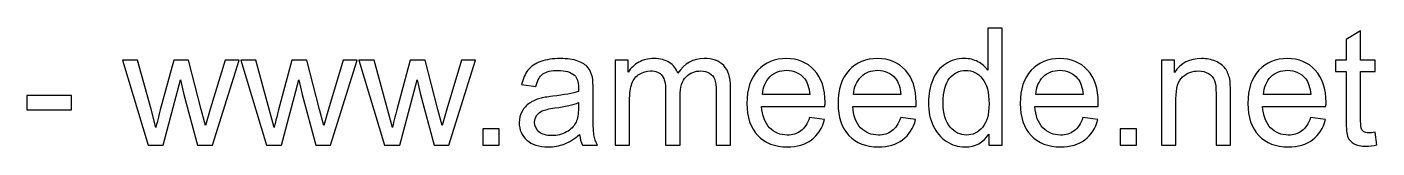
# Model space of a CAD drawing. Header units: millimetres. Extents: x -310 to 676, y -419 to 250.
# Drawn here: x 482.8 to 676.2, y -419.5 to -402.4 of the extents above; entities that cross this region are included whole.
import ezdxf

# ---------------------------------------------------------------- set-up
doc = ezdxf.new("R2010")
doc.units = ezdxf.units.MM
doc.header["$MEASUREMENT"] = 0
doc.layers.add('Layer 1', color=7, linetype='Continuous')

msp = doc.modelspace()

# ---------------------------------------------------------------- linework, layer by layer
at = {"layer": 'Layer 1', "color": 250}
for points, knots in [([(620.5894, -419.2338), (620.5894, -419.2338), (620.5894, -417.6893), (620.5894, -417.6893), (620.5894, -417.6893), (619.8192, -418.8897), (618.6853, -419.4919), (617.1877, -419.4919), (617.1877, -419.4919), (616.218, -419.4919), (615.3265, -419.226), (614.5172, -418.6903), (614.5172, -418.6903), (613.7039, -418.1585), (613.0744, -417.4117), (612.6247, -416.4577), (612.6247, -416.4577), (612.179, -415.4997), (611.9561, -414.401), (611.9561, -413.1576), (611.9561, -413.1576), (611.9561, -411.9455), (612.1594, -410.8468), (612.5621, -409.8575), (612.5621, -409.8575), (612.9688, -408.8722), (613.5748, -408.1137), (614.3842, -407.5897), (614.3842, -407.5897), (615.1897, -407.0619), (616.0968, -406.7999), (617.0939, -406.7999), (617.0939, -406.7999), (617.829, -406.7999), (618.4819, -406.9563), (619.0528, -407.2652), (619.0528, -407.2652), (619.6237, -407.5741), (620.089, -407.9807), (620.4487, -408.4773), (620.4487, -408.4773), (620.4487, -408.4773), (620.4487, -402.4363), (620.4487, -402.4363), (620.4487, -402.4363), (620.4487, -402.4363), (622.5132, -402.4363), (622.5132, -402.4363), (622.5132, -402.4363), (622.5132, -402.4363), (622.5132, -419.2338), (622.5132, -419.2338), (622.5132, -419.2338), (622.5132, -419.2338), (620.5894, -419.2338), (620.5894, -419.2338)], [0, 0, 0, 0, 0.06666667, 0.06666667, 0.06666667, 0.06666667, 0.13333333, 0.13333333, 0.13333333, 0.13333333, 0.2, 0.2, 0.2, 0.2, 0.26666667, 0.26666667, 0.26666667, 0.26666667, 0.33333333, 0.33333333, 0.33333333, 0.33333333, 0.4, 0.4, 0.4, 0.4, 0.46666667, 0.46666667, 0.46666667, 0.46666667, 0.53333333, 0.53333333, 0.53333333, 0.53333333, 0.6, 0.6, 0.6, 0.6, 0.66666667, 0.66666667, 0.66666667, 0.66666667, 0.73333333, 0.73333333, 0.73333333, 0.73333333, 0.8, 0.8, 0.8, 0.8, 0.86666667, 0.86666667, 0.86666667, 0.86666667, 1, 1, 1, 1]), ([(675.9204, -417.3922), (675.9204, -417.3922), (676.2019, -419.2142), (676.2019, -419.2142), (676.2019, -419.2142), (675.6232, -419.3355), (675.1032, -419.398), (674.6496, -419.398), (674.6496, -419.398), (673.9028, -419.398), (673.3241, -419.2807), (672.9096, -419.0422), (672.9096, -419.0422), (672.4991, -418.8037), (672.2097, -418.4948), (672.0416, -418.1077), (672.0416, -418.1077), (671.8735, -417.7206), (671.7914, -416.9073), (671.7914, -415.6678), (671.7914, -415.6678), (671.7914, -415.6678), (671.7914, -408.6532), (671.7914, -408.6532), (671.7914, -408.6532), (671.7914, -408.6532), (670.2665, -408.6532), (670.2665, -408.6532), (670.2665, -408.6532), (670.2665, -408.6532), (670.2665, -407.058), (670.2665, -407.058), (670.2665, -407.058), (670.2665, -407.058), (671.7914, -407.058), (671.7914, -407.058), (671.7914, -407.058), (671.7914, -407.058), (671.7914, -404.0472), (671.7914, -404.0472), (671.7914, -404.0472), (671.7914, -404.0472), (673.8559, -402.8078), (673.8559, -402.8078), (673.8559, -402.8078), (673.8559, -402.8078), (673.8559, -407.058), (673.8559, -407.058), (673.8559, -407.058), (673.8559, -407.058), (675.9204, -407.058), (675.9204, -407.058), (675.9204, -407.058), (675.9204, -407.058), (675.9204, -408.6532), (675.9204, -408.6532), (675.9204, -408.6532), (675.9204, -408.6532), (673.8559, -408.6532), (673.8559, -408.6532), (673.8559, -408.6532), (673.8559, -408.6532), (673.8559, -415.7852), (673.8559, -415.7852), (673.8559, -415.7852), (673.8559, -416.3756), (673.8911, -416.7548), (673.9654, -416.923), (673.9654, -416.923), (674.0357, -417.0911), (674.153, -417.224), (674.3173, -417.3257), (674.3173, -417.3257), (674.4815, -417.4235), (674.7161, -417.4743), (675.0211, -417.4743), (675.0211, -417.4743), (675.2478, -417.4743), (675.5489, -417.4469), (675.9204, -417.3922)], [0, 0, 0, 0, 0.04761905, 0.04761905, 0.04761905, 0.04761905, 0.0952381, 0.0952381, 0.0952381, 0.0952381, 0.14285714, 0.14285714, 0.14285714, 0.14285714, 0.19047619, 0.19047619, 0.19047619, 0.19047619, 0.23809524, 0.23809524, 0.23809524, 0.23809524, 0.28571429, 0.28571429, 0.28571429, 0.28571429, 0.33333333, 0.33333333, 0.33333333, 0.33333333, 0.38095238, 0.38095238, 0.38095238, 0.38095238, 0.42857143, 0.42857143, 0.42857143, 0.42857143, 0.47619048, 0.47619048, 0.47619048, 0.47619048, 0.52380952, 0.52380952, 0.52380952, 0.52380952, 0.57142857, 0.57142857, 0.57142857, 0.57142857, 0.61904762, 0.61904762, 0.61904762, 0.61904762, 0.66666667, 0.66666667, 0.66666667, 0.66666667, 0.71428571, 0.71428571, 0.71428571, 0.71428571, 0.76190476, 0.76190476, 0.76190476, 0.76190476, 0.80952381, 0.80952381, 0.80952381, 0.80952381, 0.85714286, 0.85714286, 0.85714286, 0.85714286, 0.9047619, 0.9047619, 0.9047619, 0.9047619, 1, 1, 1, 1]), ([(500.1838, -419.2338), (500.1838, -419.2338), (496.5045, -407.058), (496.5045, -407.058), (496.5045, -407.058), (496.5045, -407.058), (498.6628, -407.058), (498.6628, -407.058), (498.6628, -407.058), (498.6628, -407.058), (500.6061, -414.0843), (500.6061, -414.0843), (500.6061, -414.0843), (500.6061, -414.0843), (501.2942, -416.7001), (501.2942, -416.7001), (501.2942, -416.7001), (501.3216, -416.5711), (501.5328, -415.7343), (501.9238, -414.1899), (501.9238, -414.1899), (501.9238, -414.1899), (503.8514, -407.058), (503.8514, -407.058), (503.8514, -407.058), (503.8514, -407.058), (505.9667, -407.058), (505.9667, -407.058), (505.9667, -407.058), (505.9667, -407.058), (507.8005, -414.1273), (507.8005, -414.1273), (507.8005, -414.1273), (507.8005, -414.1273), (508.3988, -416.4459), (508.3988, -416.4459), (508.3988, -416.4459), (508.3988, -416.4459), (509.0987, -414.096), (509.0987, -414.096), (509.0987, -414.096), (509.0987, -414.096), (511.2023, -407.058), (511.2023, -407.058), (511.2023, -407.058), (511.2023, -407.058), (513.2081, -407.058), (513.2081, -407.058), (513.2081, -407.058), (513.2081, -407.058), (509.388, -419.2338), (509.388, -419.2338), (509.388, -419.2338), (509.388, -419.2338), (507.2531, -419.2338), (507.2531, -419.2338), (507.2531, -419.2338), (507.2531, -419.2338), (505.3216, -411.9494), (505.3216, -411.9494), (505.3216, -411.9494), (505.3216, -411.9494), (504.8328, -409.8654), (504.8328, -409.8654), (504.8328, -409.8654), (504.8328, -409.8654), (502.3695, -419.2338), (502.3695, -419.2338), (502.3695, -419.2338), (502.3695, -419.2338), (500.1838, -419.2338), (500.1838, -419.2338)], [0, 0, 0, 0, 0.05263158, 0.05263158, 0.05263158, 0.05263158, 0.10526316, 0.10526316, 0.10526316, 0.10526316, 0.15789474, 0.15789474, 0.15789474, 0.15789474, 0.21052632, 0.21052632, 0.21052632, 0.21052632, 0.26315789, 0.26315789, 0.26315789, 0.26315789, 0.31578947, 0.31578947, 0.31578947, 0.31578947, 0.36842105, 0.36842105, 0.36842105, 0.36842105, 0.42105263, 0.42105263, 0.42105263, 0.42105263, 0.47368421, 0.47368421, 0.47368421, 0.47368421, 0.52631579, 0.52631579, 0.52631579, 0.52631579, 0.57894737, 0.57894737, 0.57894737, 0.57894737, 0.63157895, 0.63157895, 0.63157895, 0.63157895, 0.68421053, 0.68421053, 0.68421053, 0.68421053, 0.73684211, 0.73684211, 0.73684211, 0.73684211, 0.78947368, 0.78947368, 0.78947368, 0.78947368, 0.84210526, 0.84210526, 0.84210526, 0.84210526, 0.89473684, 0.89473684, 0.89473684, 0.89473684, 1, 1, 1, 1]), ([(517.126, -419.2338), (517.126, -419.2338), (513.4467, -407.058), (513.4467, -407.058), (513.4467, -407.058), (513.4467, -407.058), (515.605, -407.058), (515.605, -407.058), (515.605, -407.058), (515.605, -407.058), (517.5483, -414.0843), (517.5483, -414.0843), (517.5483, -414.0843), (517.5483, -414.0843), (518.2364, -416.7001), (518.2364, -416.7001), (518.2364, -416.7001), (518.2638, -416.5711), (518.475, -415.7343), (518.866, -414.1899), (518.866, -414.1899), (518.866, -414.1899), (520.7936, -407.058), (520.7936, -407.058), (520.7936, -407.058), (520.7936, -407.058), (522.9089, -407.058), (522.9089, -407.058), (522.9089, -407.058), (522.9089, -407.058), (524.7427, -414.1273), (524.7427, -414.1273), (524.7427, -414.1273), (524.7427, -414.1273), (525.341, -416.4459), (525.341, -416.4459), (525.341, -416.4459), (525.341, -416.4459), (526.0409, -414.096), (526.0409, -414.096), (526.0409, -414.096), (526.0409, -414.096), (528.1445, -407.058), (528.1445, -407.058), (528.1445, -407.058), (528.1445, -407.058), (530.1503, -407.058), (530.1503, -407.058), (530.1503, -407.058), (530.1503, -407.058), (526.3302, -419.2338), (526.3302, -419.2338), (526.3302, -419.2338), (526.3302, -419.2338), (524.1953, -419.2338), (524.1953, -419.2338), (524.1953, -419.2338), (524.1953, -419.2338), (522.2638, -411.9494), (522.2638, -411.9494), (522.2638, -411.9494), (522.2638, -411.9494), (521.775, -409.8654), (521.775, -409.8654), (521.775, -409.8654), (521.775, -409.8654), (519.3117, -419.2338), (519.3117, -419.2338), (519.3117, -419.2338), (519.3117, -419.2338), (517.126, -419.2338), (517.126, -419.2338)], [0, 0, 0, 0, 0.05263158, 0.05263158, 0.05263158, 0.05263158, 0.10526316, 0.10526316, 0.10526316, 0.10526316, 0.15789474, 0.15789474, 0.15789474, 0.15789474, 0.21052632, 0.21052632, 0.21052632, 0.21052632, 0.26315789, 0.26315789, 0.26315789, 0.26315789, 0.31578947, 0.31578947, 0.31578947, 0.31578947, 0.36842105, 0.36842105, 0.36842105, 0.36842105, 0.42105263, 0.42105263, 0.42105263, 0.42105263, 0.47368421, 0.47368421, 0.47368421, 0.47368421, 0.52631579, 0.52631579, 0.52631579, 0.52631579, 0.57894737, 0.57894737, 0.57894737, 0.57894737, 0.63157895, 0.63157895, 0.63157895, 0.63157895, 0.68421053, 0.68421053, 0.68421053, 0.68421053, 0.73684211, 0.73684211, 0.73684211, 0.73684211, 0.78947368, 0.78947368, 0.78947368, 0.78947368, 0.84210526, 0.84210526, 0.84210526, 0.84210526, 0.89473684, 0.89473684, 0.89473684, 0.89473684, 1, 1, 1, 1]), ([(534.0682, -419.2338), (534.0682, -419.2338), (530.3889, -407.058), (530.3889, -407.058), (530.3889, -407.058), (530.3889, -407.058), (532.5472, -407.058), (532.5472, -407.058), (532.5472, -407.058), (532.5472, -407.058), (534.4905, -414.0843), (534.4905, -414.0843), (534.4905, -414.0843), (534.4905, -414.0843), (535.1786, -416.7001), (535.1786, -416.7001), (535.1786, -416.7001), (535.206, -416.5711), (535.4172, -415.7343), (535.8082, -414.1899), (535.8082, -414.1899), (535.8082, -414.1899), (537.7358, -407.058), (537.7358, -407.058), (537.7358, -407.058), (537.7358, -407.058), (539.8511, -407.058), (539.8511, -407.058), (539.8511, -407.058), (539.8511, -407.058), (541.6849, -414.1273), (541.6849, -414.1273), (541.6849, -414.1273), (541.6849, -414.1273), (542.2832, -416.4459), (542.2832, -416.4459), (542.2832, -416.4459), (542.2832, -416.4459), (542.9831, -414.096), (542.9831, -414.096), (542.9831, -414.096), (542.9831, -414.096), (545.0867, -407.058), (545.0867, -407.058), (545.0867, -407.058), (545.0867, -407.058), (547.0925, -407.058), (547.0925, -407.058), (547.0925, -407.058), (547.0925, -407.058), (543.2724, -419.2338), (543.2724, -419.2338), (543.2724, -419.2338), (543.2724, -419.2338), (541.1375, -419.2338), (541.1375, -419.2338), (541.1375, -419.2338), (541.1375, -419.2338), (539.206, -411.9494), (539.206, -411.9494), (539.206, -411.9494), (539.206, -411.9494), (538.7172, -409.8654), (538.7172, -409.8654), (538.7172, -409.8654), (538.7172, -409.8654), (536.2539, -419.2338), (536.2539, -419.2338), (536.2539, -419.2338), (536.2539, -419.2338), (534.0682, -419.2338), (534.0682, -419.2338)], [0, 0, 0, 0, 0.05263158, 0.05263158, 0.05263158, 0.05263158, 0.10526316, 0.10526316, 0.10526316, 0.10526316, 0.15789474, 0.15789474, 0.15789474, 0.15789474, 0.21052632, 0.21052632, 0.21052632, 0.21052632, 0.26315789, 0.26315789, 0.26315789, 0.26315789, 0.31578947, 0.31578947, 0.31578947, 0.31578947, 0.36842105, 0.36842105, 0.36842105, 0.36842105, 0.42105263, 0.42105263, 0.42105263, 0.42105263, 0.47368421, 0.47368421, 0.47368421, 0.47368421, 0.52631579, 0.52631579, 0.52631579, 0.52631579, 0.57894737, 0.57894737, 0.57894737, 0.57894737, 0.63157895, 0.63157895, 0.63157895, 0.63157895, 0.68421053, 0.68421053, 0.68421053, 0.68421053, 0.73684211, 0.73684211, 0.73684211, 0.73684211, 0.78947368, 0.78947368, 0.78947368, 0.78947368, 0.84210526, 0.84210526, 0.84210526, 0.84210526, 0.89473684, 0.89473684, 0.89473684, 0.89473684, 1, 1, 1, 1]), ([(561.9976, -417.7089), (561.2312, -418.3619), (560.4922, -418.8193), (559.7845, -419.0891), (559.7845, -419.0891), (559.0768, -419.3589), (558.3182, -419.4919), (557.505, -419.4919), (557.505, -419.4919), (556.1677, -419.4919), (555.1394, -419.1673), (554.4199, -418.5144), (554.4199, -418.5144), (553.7005, -417.8653), (553.3408, -417.0325), (553.3408, -416.0198), (553.3408, -416.0198), (553.3408, -415.4254), (553.4776, -414.8819), (553.7474, -414.3893), (553.7474, -414.3893), (554.0211, -413.8966), (554.3769, -413.5056), (554.8148, -413.2084), (554.8148, -413.2084), (555.2567, -412.9113), (555.7493, -412.6845), (556.3007, -412.532), (556.3007, -412.532), (556.7073, -412.4264), (557.3212, -412.3248), (558.1384, -412.2231), (558.1384, -412.2231), (559.8041, -412.0276), (561.0357, -411.7891), (561.8216, -411.5154), (561.8216, -411.5154), (561.8294, -411.2339), (561.8334, -411.054), (561.8334, -410.9797), (561.8334, -410.9797), (561.8334, -410.143), (561.6379, -409.5526), (561.2469, -409.2085), (561.2469, -409.2085), (560.719, -408.7432), (559.9331, -408.5125), (558.893, -408.5125), (558.893, -408.5125), (557.9194, -408.5125), (557.2, -408.6845), (556.7386, -409.0247), (556.7386, -409.0247), (556.2733, -409.3649), (555.9331, -409.967), (555.7102, -410.835), (555.7102, -410.835), (555.7102, -410.835), (553.6927, -410.5535), (553.6927, -410.5535), (553.6927, -410.5535), (553.8764, -409.6894), (554.1775, -408.9895), (554.5998, -408.4577), (554.5998, -408.4577), (555.0221, -407.926), (555.632, -407.5193), (556.4297, -407.23), (556.4297, -407.23), (557.2234, -406.9446), (558.1501, -406.7999), (559.198, -406.7999), (559.198, -406.7999), (560.2381, -406.7999), (561.0865, -406.9211), (561.7395, -407.1674), (561.7395, -407.1674), (562.3886, -407.4138), (562.8695, -407.7188), (563.1745, -408.0902), (563.1745, -408.0902), (563.4795, -408.4617), (563.6945, -408.9309), (563.8197, -409.4978), (563.8197, -409.4978), (563.8861, -409.8497), (563.9213, -410.4831), (563.9213, -411.3942), (563.9213, -411.3942), (563.9213, -411.3942), (563.9213, -414.1312), (563.9213, -414.1312), (563.9213, -414.1312), (563.9213, -416.0432), (563.9643, -417.2514), (564.0503, -417.7636), (564.0503, -417.7636), (564.1325, -418.2758), (564.3045, -418.7646), (564.5547, -419.2338), (564.5547, -419.2338), (564.5547, -419.2338), (562.3964, -419.2338), (562.3964, -419.2338), (562.3964, -419.2338), (562.1892, -418.7998), (562.0562, -418.2915), (561.9976, -417.7089)], [0, 0, 0, 0, 0.03571429, 0.03571429, 0.03571429, 0.03571429, 0.07142857, 0.07142857, 0.07142857, 0.07142857, 0.10714286, 0.10714286, 0.10714286, 0.10714286, 0.14285714, 0.14285714, 0.14285714, 0.14285714, 0.17857143, 0.17857143, 0.17857143, 0.17857143, 0.21428571, 0.21428571, 0.21428571, 0.21428571, 0.25, 0.25, 0.25, 0.25, 0.28571429, 0.28571429, 0.28571429, 0.28571429, 0.32142857, 0.32142857, 0.32142857, 0.32142857, 0.35714286, 0.35714286, 0.35714286, 0.35714286, 0.39285714, 0.39285714, 0.39285714, 0.39285714, 0.42857143, 0.42857143, 0.42857143, 0.42857143, 0.46428571, 0.46428571, 0.46428571, 0.46428571, 0.5, 0.5, 0.5, 0.5, 0.53571429, 0.53571429, 0.53571429, 0.53571429, 0.57142857, 0.57142857, 0.57142857, 0.57142857, 0.60714286, 0.60714286, 0.60714286, 0.60714286, 0.64285714, 0.64285714, 0.64285714, 0.64285714, 0.67857143, 0.67857143, 0.67857143, 0.67857143, 0.71428571, 0.71428571, 0.71428571, 0.71428571, 0.75, 0.75, 0.75, 0.75, 0.78571429, 0.78571429, 0.78571429, 0.78571429, 0.82142857, 0.82142857, 0.82142857, 0.82142857, 0.85714286, 0.85714286, 0.85714286, 0.85714286, 0.89285714, 0.89285714, 0.89285714, 0.89285714, 0.92857143, 0.92857143, 0.92857143, 0.92857143, 1, 1, 1, 1]), ([(567.0924, -419.2338), (567.0924, -419.2338), (567.0924, -407.058), (567.0924, -407.058), (567.0924, -407.058), (567.0924, -407.058), (568.9457, -407.058), (568.9457, -407.058), (568.9457, -407.058), (568.9457, -407.058), (568.9457, -408.7784), (568.9457, -408.7784), (568.9457, -408.7784), (569.325, -408.184), (569.8333, -407.7031), (570.4667, -407.3434), (570.4667, -407.3434), (571.1002, -406.9798), (571.8196, -406.7999), (572.629, -406.7999), (572.629, -406.7999), (573.5283, -406.7999), (574.2673, -406.9876), (574.8421, -407.359), (574.8421, -407.359), (575.4168, -407.7344), (575.8235, -408.2544), (576.0581, -408.927), (576.0581, -408.927), (577.0278, -407.5076), (578.2829, -406.7999), (579.8313, -406.7999), (579.8313, -406.7999), (581.0434, -406.7999), (581.9779, -407.1322), (582.6269, -407.8009), (582.6269, -407.8009), (583.2799, -408.4695), (583.6084, -409.4978), (583.6084, -410.8859), (583.6084, -410.8859), (583.6084, -410.8859), (583.6084, -419.2338), (583.6084, -419.2338), (583.6084, -419.2338), (583.6084, -419.2338), (581.5439, -419.2338), (581.5439, -419.2338), (581.5439, -419.2338), (581.5439, -419.2338), (581.5439, -411.5701), (581.5439, -411.5701), (581.5439, -411.5701), (581.5439, -410.749), (581.4735, -410.1547), (581.3405, -409.7911), (581.3405, -409.7911), (581.2076, -409.4274), (580.9652, -409.1381), (580.6094, -408.9152), (580.6094, -408.9152), (580.2575, -408.6924), (579.843, -408.5829), (579.3699, -408.5829), (579.3699, -408.5829), (578.5097, -408.5829), (577.798, -408.8683), (577.2311, -409.4353), (577.2311, -409.4353), (576.6641, -410.0061), (576.3826, -410.9172), (576.3826, -412.1684), (576.3826, -412.1684), (576.3826, -412.1684), (576.3826, -419.2338), (576.3826, -419.2338), (576.3826, -419.2338), (576.3826, -419.2338), (574.3181, -419.2338), (574.3181, -419.2338), (574.3181, -419.2338), (574.3181, -419.2338), (574.3181, -411.3316), (574.3181, -411.3316), (574.3181, -411.3316), (574.3181, -410.4167), (574.15, -409.7285), (573.8137, -409.271), (573.8137, -409.271), (573.4775, -408.8136), (572.9261, -408.5829), (572.1637, -408.5829), (572.1637, -408.5829), (571.585, -408.5829), (571.0493, -408.7354), (570.5567, -409.0403), (570.5567, -409.0403), (570.064, -409.3453), (569.7082, -409.7911), (569.4853, -410.3815), (569.4853, -410.3815), (569.2664, -410.968), (569.1569, -411.8165), (569.1569, -412.923), (569.1569, -412.923), (569.1569, -412.923), (569.1569, -419.2338), (569.1569, -419.2338), (569.1569, -419.2338), (569.1569, -419.2338), (567.0924, -419.2338), (567.0924, -419.2338)], [0, 0, 0, 0, 0.03448276, 0.03448276, 0.03448276, 0.03448276, 0.06896552, 0.06896552, 0.06896552, 0.06896552, 0.10344828, 0.10344828, 0.10344828, 0.10344828, 0.13793103, 0.13793103, 0.13793103, 0.13793103, 0.17241379, 0.17241379, 0.17241379, 0.17241379, 0.20689655, 0.20689655, 0.20689655, 0.20689655, 0.24137931, 0.24137931, 0.24137931, 0.24137931, 0.27586207, 0.27586207, 0.27586207, 0.27586207, 0.31034483, 0.31034483, 0.31034483, 0.31034483, 0.34482759, 0.34482759, 0.34482759, 0.34482759, 0.37931034, 0.37931034, 0.37931034, 0.37931034, 0.4137931, 0.4137931, 0.4137931, 0.4137931, 0.44827586, 0.44827586, 0.44827586, 0.44827586, 0.48275862, 0.48275862, 0.48275862, 0.48275862, 0.51724138, 0.51724138, 0.51724138, 0.51724138, 0.55172414, 0.55172414, 0.55172414, 0.55172414, 0.5862069, 0.5862069, 0.5862069, 0.5862069, 0.62068966, 0.62068966, 0.62068966, 0.62068966, 0.65517241, 0.65517241, 0.65517241, 0.65517241, 0.68965517, 0.68965517, 0.68965517, 0.68965517, 0.72413793, 0.72413793, 0.72413793, 0.72413793, 0.75862069, 0.75862069, 0.75862069, 0.75862069, 0.79310345, 0.79310345, 0.79310345, 0.79310345, 0.82758621, 0.82758621, 0.82758621, 0.82758621, 0.86206897, 0.86206897, 0.86206897, 0.86206897, 0.89655172, 0.89655172, 0.89655172, 0.89655172, 0.93103448, 0.93103448, 0.93103448, 0.93103448, 1, 1, 1, 1]), ([(594.9396, -415.2925), (594.9396, -415.2925), (597.0745, -415.574), (597.0745, -415.574), (597.0745, -415.574), (596.7421, -416.8135), (596.1204, -417.7793), (595.2133, -418.4635), (595.2133, -418.4635), (594.3062, -419.1478), (593.1488, -419.4919), (591.7373, -419.4919), (591.7373, -419.4919), (589.9621, -419.4919), (588.5545, -418.9445), (587.5144, -417.8496), (587.5144, -417.8496), (586.4744, -416.7587), (585.9543, -415.2221), (585.9543, -413.2475), (585.9543, -413.2475), (585.9543, -411.2065), (586.4783, -409.619), (587.5301, -408.4929), (587.5301, -408.4929), (588.5819, -407.3629), (589.9465, -406.7999), (591.6239, -406.7999), (591.6239, -406.7999), (593.2465, -406.7999), (594.572, -407.3512), (595.6004, -408.4577), (595.6004, -408.4577), (596.6287, -409.5643), (597.1448, -411.1205), (597.1448, -413.1263), (597.1448, -413.1263), (597.1448, -413.2475), (597.1409, -413.4313), (597.1331, -413.6737), (597.1331, -413.6737), (597.1331, -413.6737), (588.0657, -413.6737), (588.0657, -413.6737), (588.0657, -413.6737), (588.1439, -415.0071), (588.5193, -416.0315), (589.1997, -416.7392), (589.1997, -416.7392), (589.8761, -417.4469), (590.7246, -417.8027), (591.7373, -417.8027), (591.7373, -417.8027), (592.4919, -417.8027), (593.1371, -417.6033), (593.6688, -417.2045), (593.6688, -417.2045), (594.2045, -416.8057), (594.6268, -416.1683), (594.9396, -415.2925)], [0, 0, 0, 0, 0.0625, 0.0625, 0.0625, 0.0625, 0.125, 0.125, 0.125, 0.125, 0.1875, 0.1875, 0.1875, 0.1875, 0.25, 0.25, 0.25, 0.25, 0.3125, 0.3125, 0.3125, 0.3125, 0.375, 0.375, 0.375, 0.375, 0.4375, 0.4375, 0.4375, 0.4375, 0.5, 0.5, 0.5, 0.5, 0.5625, 0.5625, 0.5625, 0.5625, 0.625, 0.625, 0.625, 0.625, 0.6875, 0.6875, 0.6875, 0.6875, 0.75, 0.75, 0.75, 0.75, 0.8125, 0.8125, 0.8125, 0.8125, 0.875, 0.875, 0.875, 0.875, 1, 1, 1, 1]), ([(607.9874, -415.2925), (607.9874, -415.2925), (610.1223, -415.574), (610.1223, -415.574), (610.1223, -415.574), (609.7899, -416.8135), (609.1682, -417.7793), (608.2611, -418.4635), (608.2611, -418.4635), (607.354, -419.1478), (606.1966, -419.4919), (604.7851, -419.4919), (604.7851, -419.4919), (603.0099, -419.4919), (601.6023, -418.9445), (600.5622, -417.8496), (600.5622, -417.8496), (599.5222, -416.7587), (599.0021, -415.2221), (599.0021, -413.2475), (599.0021, -413.2475), (599.0021, -411.2065), (599.5261, -409.619), (600.5779, -408.4929), (600.5779, -408.4929), (601.6297, -407.3629), (602.9943, -406.7999), (604.6717, -406.7999), (604.6717, -406.7999), (606.2943, -406.7999), (607.6198, -407.3512), (608.6482, -408.4577), (608.6482, -408.4577), (609.6765, -409.5643), (610.1926, -411.1205), (610.1926, -413.1263), (610.1926, -413.1263), (610.1926, -413.2475), (610.1887, -413.4313), (610.1809, -413.6737), (610.1809, -413.6737), (610.1809, -413.6737), (601.1135, -413.6737), (601.1135, -413.6737), (601.1135, -413.6737), (601.1917, -415.0071), (601.5671, -416.0315), (602.2475, -416.7392), (602.2475, -416.7392), (602.9239, -417.4469), (603.7724, -417.8027), (604.7851, -417.8027), (604.7851, -417.8027), (605.5397, -417.8027), (606.1849, -417.6033), (606.7166, -417.2045), (606.7166, -417.2045), (607.2523, -416.8057), (607.6746, -416.1683), (607.9874, -415.2925)], [0, 0, 0, 0, 0.0625, 0.0625, 0.0625, 0.0625, 0.125, 0.125, 0.125, 0.125, 0.1875, 0.1875, 0.1875, 0.1875, 0.25, 0.25, 0.25, 0.25, 0.3125, 0.3125, 0.3125, 0.3125, 0.375, 0.375, 0.375, 0.375, 0.4375, 0.4375, 0.4375, 0.4375, 0.5, 0.5, 0.5, 0.5, 0.5625, 0.5625, 0.5625, 0.5625, 0.625, 0.625, 0.625, 0.625, 0.6875, 0.6875, 0.6875, 0.6875, 0.75, 0.75, 0.75, 0.75, 0.8125, 0.8125, 0.8125, 0.8125, 0.875, 0.875, 0.875, 0.875, 1, 1, 1, 1]), ([(634.083, -415.2925), (634.083, -415.2925), (636.2179, -415.574), (636.2179, -415.574), (636.2179, -415.574), (635.8855, -416.8135), (635.2638, -417.7793), (634.3567, -418.4635), (634.3567, -418.4635), (633.4496, -419.1478), (632.2922, -419.4919), (630.8807, -419.4919), (630.8807, -419.4919), (629.1055, -419.4919), (627.6979, -418.9445), (626.6578, -417.8496), (626.6578, -417.8496), (625.6178, -416.7587), (625.0977, -415.2221), (625.0977, -413.2475), (625.0977, -413.2475), (625.0977, -411.2065), (625.6217, -409.619), (626.6735, -408.4929), (626.6735, -408.4929), (627.7253, -407.3629), (629.0899, -406.7999), (630.7673, -406.7999), (630.7673, -406.7999), (632.3899, -406.7999), (633.7154, -407.3512), (634.7438, -408.4577), (634.7438, -408.4577), (635.7721, -409.5643), (636.2882, -411.1205), (636.2882, -413.1263), (636.2882, -413.1263), (636.2882, -413.2475), (636.2843, -413.4313), (636.2765, -413.6737), (636.2765, -413.6737), (636.2765, -413.6737), (627.2091, -413.6737), (627.2091, -413.6737), (627.2091, -413.6737), (627.2873, -415.0071), (627.6627, -416.0315), (628.3431, -416.7392), (628.3431, -416.7392), (629.0195, -417.4469), (629.868, -417.8027), (630.8807, -417.8027), (630.8807, -417.8027), (631.6353, -417.8027), (632.2805, -417.6033), (632.8122, -417.2045), (632.8122, -417.2045), (633.3479, -416.8057), (633.7702, -416.1683), (634.083, -415.2925)], [0, 0, 0, 0, 0.0625, 0.0625, 0.0625, 0.0625, 0.125, 0.125, 0.125, 0.125, 0.1875, 0.1875, 0.1875, 0.1875, 0.25, 0.25, 0.25, 0.25, 0.3125, 0.3125, 0.3125, 0.3125, 0.375, 0.375, 0.375, 0.375, 0.4375, 0.4375, 0.4375, 0.4375, 0.5, 0.5, 0.5, 0.5, 0.5625, 0.5625, 0.5625, 0.5625, 0.625, 0.625, 0.625, 0.625, 0.6875, 0.6875, 0.6875, 0.6875, 0.75, 0.75, 0.75, 0.75, 0.8125, 0.8125, 0.8125, 0.8125, 0.875, 0.875, 0.875, 0.875, 1, 1, 1, 1]), ([(645.3439, -419.2338), (645.3439, -419.2338), (645.3439, -407.058), (645.3439, -407.058), (645.3439, -407.058), (645.3439, -407.058), (647.1972, -407.058), (647.1972, -407.058), (647.1972, -407.058), (647.1972, -407.058), (647.1972, -408.7862), (647.1972, -408.7862), (647.1972, -408.7862), (648.0887, -407.4607), (649.379, -406.7999), (651.0643, -406.7999), (651.0643, -406.7999), (651.7993, -406.7999), (652.4719, -406.9328), (653.0857, -407.1948), (653.0857, -407.1948), (653.6996, -407.4568), (654.161, -407.8048), (654.466, -408.231), (654.466, -408.231), (654.771, -408.6572), (654.986, -409.1655), (655.1072, -409.752), (655.1072, -409.752), (655.1815, -410.1352), (655.2206, -410.8038), (655.2206, -411.7578), (655.2206, -411.7578), (655.2206, -411.7578), (655.2206, -419.2338), (655.2206, -419.2338), (655.2206, -419.2338), (655.2206, -419.2338), (653.1561, -419.2338), (653.1561, -419.2338), (653.1561, -419.2338), (653.1561, -419.2338), (653.1561, -411.836), (653.1561, -411.836), (653.1561, -411.836), (653.1561, -410.9954), (653.0779, -410.3658), (652.9176, -409.9514), (652.9176, -409.9514), (652.7573, -409.5369), (652.4719, -409.2046), (652.0652, -408.9543), (652.0652, -408.9543), (651.6586, -408.708), (651.1776, -408.5829), (650.6302, -408.5829), (650.6302, -408.5829), (649.7544, -408.5829), (648.9998, -408.8605), (648.3624, -409.4196), (648.3624, -409.4196), (647.7251, -409.9748), (647.4084, -411.0345), (647.4084, -412.5907), (647.4084, -412.5907), (647.4084, -412.5907), (647.4084, -419.2338), (647.4084, -419.2338), (647.4084, -419.2338), (647.4084, -419.2338), (645.3439, -419.2338), (645.3439, -419.2338)], [0, 0, 0, 0, 0.05263158, 0.05263158, 0.05263158, 0.05263158, 0.10526316, 0.10526316, 0.10526316, 0.10526316, 0.15789474, 0.15789474, 0.15789474, 0.15789474, 0.21052632, 0.21052632, 0.21052632, 0.21052632, 0.26315789, 0.26315789, 0.26315789, 0.26315789, 0.31578947, 0.31578947, 0.31578947, 0.31578947, 0.36842105, 0.36842105, 0.36842105, 0.36842105, 0.42105263, 0.42105263, 0.42105263, 0.42105263, 0.47368421, 0.47368421, 0.47368421, 0.47368421, 0.52631579, 0.52631579, 0.52631579, 0.52631579, 0.57894737, 0.57894737, 0.57894737, 0.57894737, 0.63157895, 0.63157895, 0.63157895, 0.63157895, 0.68421053, 0.68421053, 0.68421053, 0.68421053, 0.73684211, 0.73684211, 0.73684211, 0.73684211, 0.78947368, 0.78947368, 0.78947368, 0.78947368, 0.84210526, 0.84210526, 0.84210526, 0.84210526, 0.89473684, 0.89473684, 0.89473684, 0.89473684, 1, 1, 1, 1]), ([(666.6966, -415.2925), (666.6966, -415.2925), (668.8315, -415.574), (668.8315, -415.574), (668.8315, -415.574), (668.4991, -416.8135), (667.8774, -417.7793), (666.9703, -418.4635), (666.9703, -418.4635), (666.0632, -419.1478), (664.9058, -419.4919), (663.4943, -419.4919), (663.4943, -419.4919), (661.7191, -419.4919), (660.3115, -418.9445), (659.2714, -417.8496), (659.2714, -417.8496), (658.2314, -416.7587), (657.7113, -415.2221), (657.7113, -413.2475), (657.7113, -413.2475), (657.7113, -411.2065), (658.2353, -409.619), (659.2871, -408.4929), (659.2871, -408.4929), (660.3389, -407.3629), (661.7035, -406.7999), (663.3809, -406.7999), (663.3809, -406.7999), (665.0035, -406.7999), (666.329, -407.3512), (667.3574, -408.4577), (667.3574, -408.4577), (668.3857, -409.5643), (668.9018, -411.1205), (668.9018, -413.1263), (668.9018, -413.1263), (668.9018, -413.2475), (668.8979, -413.4313), (668.8901, -413.6737), (668.8901, -413.6737), (668.8901, -413.6737), (659.8227, -413.6737), (659.8227, -413.6737), (659.8227, -413.6737), (659.9009, -415.0071), (660.2763, -416.0315), (660.9567, -416.7392), (660.9567, -416.7392), (661.6331, -417.4469), (662.4816, -417.8027), (663.4943, -417.8027), (663.4943, -417.8027), (664.2489, -417.8027), (664.8941, -417.6033), (665.4258, -417.2045), (665.4258, -417.2045), (665.9615, -416.8057), (666.3838, -416.1683), (666.6966, -415.2925)], [0, 0, 0, 0, 0.0625, 0.0625, 0.0625, 0.0625, 0.125, 0.125, 0.125, 0.125, 0.1875, 0.1875, 0.1875, 0.1875, 0.25, 0.25, 0.25, 0.25, 0.3125, 0.3125, 0.3125, 0.3125, 0.375, 0.375, 0.375, 0.375, 0.4375, 0.4375, 0.4375, 0.4375, 0.5, 0.5, 0.5, 0.5, 0.5625, 0.5625, 0.5625, 0.5625, 0.625, 0.625, 0.625, 0.625, 0.6875, 0.6875, 0.6875, 0.6875, 0.75, 0.75, 0.75, 0.75, 0.8125, 0.8125, 0.8125, 0.8125, 0.875, 0.875, 0.875, 0.875, 1, 1, 1, 1]), ([(588.183, -411.9846), (588.183, -411.9846), (594.963, -411.9846), (594.963, -411.9846), (594.963, -411.9846), (594.8731, -410.9602), (594.6111, -410.1938), (594.1849, -409.6816), (594.1849, -409.6816), (593.532, -408.8879), (592.6796, -408.489), (591.6356, -408.489), (591.6356, -408.489), (590.6894, -408.489), (589.8956, -408.8057), (589.2505, -409.4392), (589.2505, -409.4392), (588.6092, -410.0726), (588.2534, -410.9211), (588.183, -411.9846)], [0, 0, 0, 0, 0.16666667, 0.16666667, 0.16666667, 0.16666667, 0.33333333, 0.33333333, 0.33333333, 0.33333333, 0.5, 0.5, 0.5, 0.5, 0.66666667, 0.66666667, 0.66666667, 0.66666667, 1, 1, 1, 1]), ([(601.2308, -411.9846), (601.2308, -411.9846), (608.0108, -411.9846), (608.0108, -411.9846), (608.0108, -411.9846), (607.9209, -410.9602), (607.6589, -410.1938), (607.2327, -409.6816), (607.2327, -409.6816), (606.5798, -408.8879), (605.7274, -408.489), (604.6834, -408.489), (604.6834, -408.489), (603.7372, -408.489), (602.9434, -408.8057), (602.2983, -409.4392), (602.2983, -409.4392), (601.657, -410.0726), (601.3012, -410.9211), (601.2308, -411.9846)], [0, 0, 0, 0, 0.16666667, 0.16666667, 0.16666667, 0.16666667, 0.33333333, 0.33333333, 0.33333333, 0.33333333, 0.5, 0.5, 0.5, 0.5, 0.66666667, 0.66666667, 0.66666667, 0.66666667, 1, 1, 1, 1]), ([(614.0675, -413.1615), (614.0675, -414.7177), (614.3959, -415.879), (615.0567, -416.6493), (615.0567, -416.6493), (615.7136, -417.4195), (616.4917, -417.8027), (617.3871, -417.8027), (617.3871, -417.8027), (618.2903, -417.8027), (619.0567, -417.4352), (619.6901, -416.7001), (619.6901, -416.7001), (620.3196, -415.965), (620.6364, -414.8428), (620.6364, -413.3336), (620.6364, -413.3336), (620.6364, -411.6757), (620.3157, -410.4558), (619.6706, -409.6777), (619.6706, -409.6777), (619.0293, -408.8996), (618.2356, -408.5125), (617.2933, -408.5125), (617.2933, -408.5125), (616.3744, -408.5125), (615.6081, -408.8839), (614.9903, -409.6308), (614.9903, -409.6308), (614.3764, -410.3776), (614.0675, -411.5545), (614.0675, -413.1615)], [0, 0, 0, 0, 0.11111111, 0.11111111, 0.11111111, 0.11111111, 0.22222222, 0.22222222, 0.22222222, 0.22222222, 0.33333333, 0.33333333, 0.33333333, 0.33333333, 0.44444444, 0.44444444, 0.44444444, 0.44444444, 0.55555556, 0.55555556, 0.55555556, 0.55555556, 0.66666667, 0.66666667, 0.66666667, 0.66666667, 0.77777778, 0.77777778, 0.77777778, 0.77777778, 1, 1, 1, 1]), ([(627.3264, -411.9846), (627.3264, -411.9846), (634.1064, -411.9846), (634.1064, -411.9846), (634.1064, -411.9846), (634.0165, -410.9602), (633.7545, -410.1938), (633.3283, -409.6816), (633.3283, -409.6816), (632.6754, -408.8879), (631.823, -408.489), (630.779, -408.489), (630.779, -408.489), (629.8328, -408.489), (629.039, -408.8057), (628.3939, -409.4392), (628.3939, -409.4392), (627.7526, -410.0726), (627.3968, -410.9211), (627.3264, -411.9846)], [0, 0, 0, 0, 0.16666667, 0.16666667, 0.16666667, 0.16666667, 0.33333333, 0.33333333, 0.33333333, 0.33333333, 0.5, 0.5, 0.5, 0.5, 0.66666667, 0.66666667, 0.66666667, 0.66666667, 1, 1, 1, 1]), ([(659.94, -411.9846), (659.94, -411.9846), (666.72, -411.9846), (666.72, -411.9846), (666.72, -411.9846), (666.6301, -410.9602), (666.3681, -410.1938), (665.9419, -409.6816), (665.9419, -409.6816), (665.289, -408.8879), (664.4366, -408.489), (663.3926, -408.489), (663.3926, -408.489), (662.4464, -408.489), (661.6526, -408.8057), (661.0075, -409.4392), (661.0075, -409.4392), (660.3662, -410.0726), (660.0104, -410.9211), (659.94, -411.9846)], [0, 0, 0, 0, 0.16666667, 0.16666667, 0.16666667, 0.16666667, 0.33333333, 0.33333333, 0.33333333, 0.33333333, 0.5, 0.5, 0.5, 0.5, 0.66666667, 0.66666667, 0.66666667, 0.66666667, 1, 1, 1, 1]), ([(482.8429, -414.1899), (482.8429, -414.1899), (482.8429, -412.1254), (482.8429, -412.1254), (482.8429, -412.1254), (482.8429, -412.1254), (489.224, -412.1254), (489.224, -412.1254), (489.224, -412.1254), (489.224, -412.1254), (489.224, -414.1899), (489.224, -414.1899), (489.224, -414.1899), (489.224, -414.1899), (482.8429, -414.1899), (482.8429, -414.1899)], [0, 0, 0, 0, 0.2, 0.2, 0.2, 0.2, 0.4, 0.4, 0.4, 0.4, 0.6, 0.6, 0.6, 0.6, 1, 1, 1, 1]), ([(561.8334, -413.1341), (561.0826, -413.4391), (559.9565, -413.6972), (558.4551, -413.9083), (558.4551, -413.9083), (557.6027, -414.0295), (557.0006, -414.1664), (556.6487, -414.3189), (556.6487, -414.3189), (556.2968, -414.4714), (556.027, -414.6943), (555.8354, -414.9836), (555.8354, -414.9836), (555.6438, -415.2768), (555.546, -415.6014), (555.546, -415.9611), (555.546, -415.9611), (555.546, -416.5046), (555.7533, -416.9621), (556.1716, -417.3257), (556.1716, -417.3257), (556.59, -417.6893), (557.2, -417.8731), (558.0015, -417.8731), (558.0015, -417.8731), (558.7953, -417.8731), (559.503, -417.7011), (560.1247, -417.3531), (560.1247, -417.3531), (560.7425, -417.009), (561.1999, -416.5359), (561.4893, -415.9376), (561.4893, -415.9376), (561.7121, -415.4723), (561.8216, -414.7881), (561.8216, -413.8849), (561.8216, -413.8849), (561.8216, -413.8849), (561.8334, -413.1341), (561.8334, -413.1341)], [0, 0, 0, 0, 0.09090909, 0.09090909, 0.09090909, 0.09090909, 0.18181818, 0.18181818, 0.18181818, 0.18181818, 0.27272727, 0.27272727, 0.27272727, 0.27272727, 0.36363636, 0.36363636, 0.36363636, 0.36363636, 0.45454545, 0.45454545, 0.45454545, 0.45454545, 0.54545455, 0.54545455, 0.54545455, 0.54545455, 0.63636364, 0.63636364, 0.63636364, 0.63636364, 0.72727273, 0.72727273, 0.72727273, 0.72727273, 0.81818182, 0.81818182, 0.81818182, 0.81818182, 1, 1, 1, 1]), ([(548.1131, -419.2338), (548.1131, -419.2338), (548.1131, -416.8878), (548.1131, -416.8878), (548.1131, -416.8878), (548.1131, -416.8878), (550.4591, -416.8878), (550.4591, -416.8878), (550.4591, -416.8878), (550.4591, -416.8878), (550.4591, -419.2338), (550.4591, -419.2338), (550.4591, -419.2338), (550.4591, -419.2338), (548.1131, -419.2338), (548.1131, -419.2338)], [0, 0, 0, 0, 0.2, 0.2, 0.2, 0.2, 0.4, 0.4, 0.4, 0.4, 0.6, 0.6, 0.6, 0.6, 1, 1, 1, 1]), ([(639.4124, -419.2338), (639.4124, -419.2338), (639.4124, -416.8878), (639.4124, -416.8878), (639.4124, -416.8878), (639.4124, -416.8878), (641.7584, -416.8878), (641.7584, -416.8878), (641.7584, -416.8878), (641.7584, -416.8878), (641.7584, -419.2338), (641.7584, -419.2338), (641.7584, -419.2338), (641.7584, -419.2338), (639.4124, -419.2338), (639.4124, -419.2338)], [0, 0, 0, 0, 0.2, 0.2, 0.2, 0.2, 0.4, 0.4, 0.4, 0.4, 0.6, 0.6, 0.6, 0.6, 1, 1, 1, 1])]:
    msp.add_open_spline(points, degree=3, knots=knots, dxfattribs=at)

doc.saveas('drawing.dxf')
